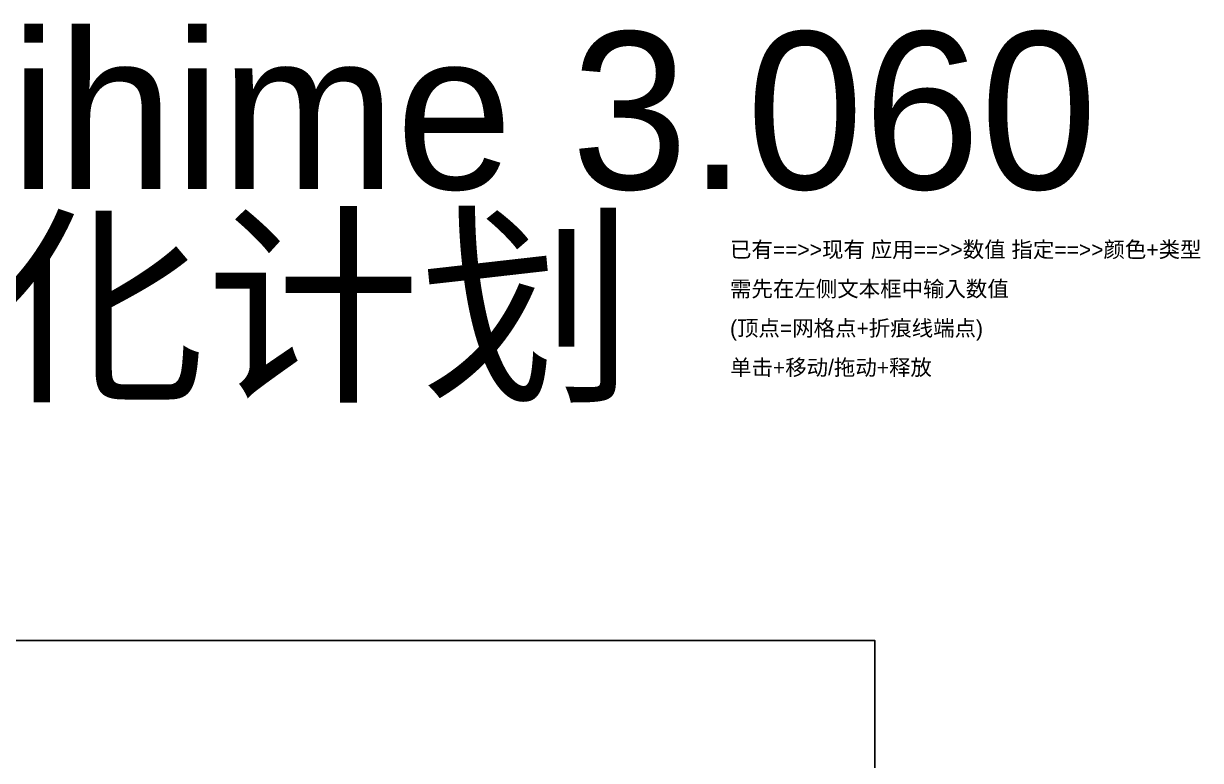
# Model space of a CAD drawing. Header units: millimetres. Extents: x -1842 to 3667, y -2745 to 2263.
# Drawn here: x 636 to 1535, y 1701 to 2263 of the extents above; entities that cross this region are included whole.
import ezdxf

# ---------------------------------------------------------------- set-up
doc = ezdxf.new("R2010")
doc.units = ezdxf.units.MM
doc.header["$LTSCALE"] = 1000
doc.layers.add('1-中文', color=7, linetype='Continuous', lineweight=25)
doc.styles.add('kucha制图', font='')
doc.styles.get("Standard").update_dxf_attribs({"font": ''})
doc.styles.get('kucha制图').set_extended_font_data('思源黑体 CN Regular')
doc.styles.get('Standard').set_extended_font_data('庞门正道标题体3.0')

msp = doc.modelspace()

# ---------------------------------------------------------------- linework, layer by layer
at = {"color": 6}
msp.add_lwpolyline([(1389.15, 1277.1), (1286.28, 1277.1), (1286.28, 1792.1), (-332.28, 1792.1), (-332.28, 1589.94)], dxfattribs=at)

# ---------------------------------------------------------------- texts
at = {"layer": '1-中文', "color": 250}
msp.add_text('Orihime 3.060', height=120, dxfattribs=at).set_placement((448.1, 2136.78))
at = {"layer": '1-中文', "color": 251}
msp.add_text('汉化计划', height=120, dxfattribs=at).set_placement((448.1, 1986.78))
at = {"layer": '1-中文', "color": 251, "style": 'kucha制图'}
for s, p in [('已有==>>现有 应用==>>数值 指定==>>颜色+类型', (1175.65, 2084.64)), ('需先在左侧文本框中输入数值', (1175.65, 2054.64)), ('(顶点=网格点+折痕线端点)', (1175.65, 2024.64)), ('单击+移动/拖动+释放', (1175.65, 1994.64))]:
    msp.add_text(s, height=12, dxfattribs=at).set_placement(p)

doc.saveas('drawing.dxf')
